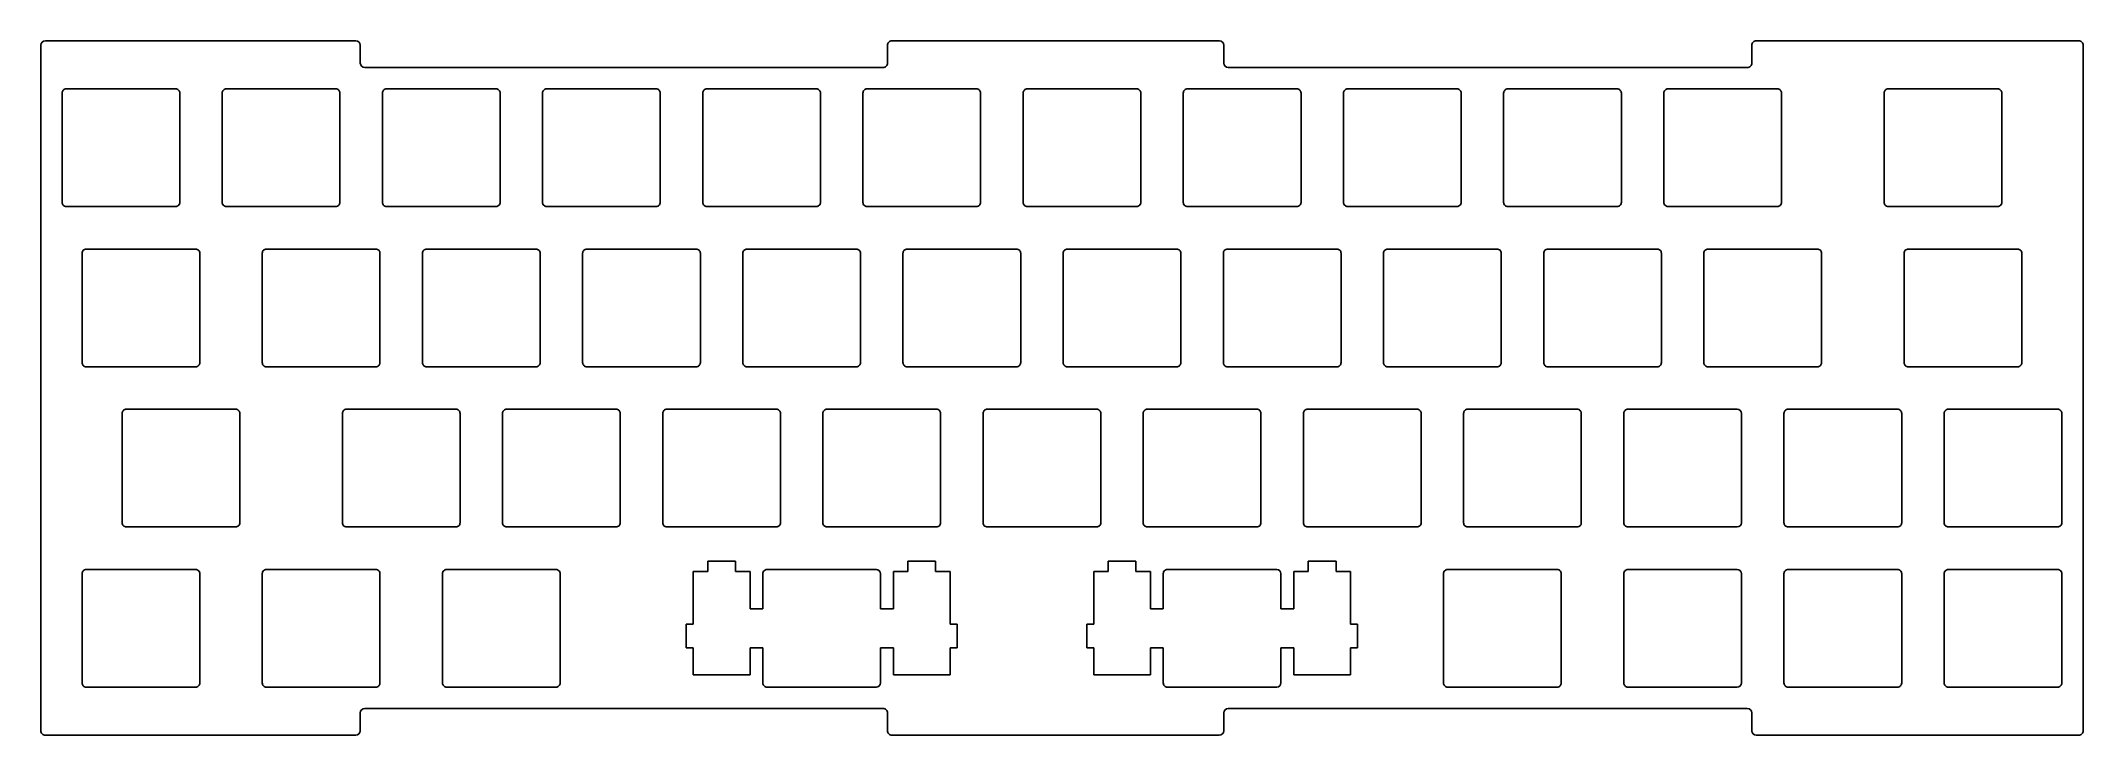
# Model space of a CAD drawing. Extents: x 44 to 286, y 204 to 286.
import ezdxf

# ---------------------------------------------------------------- set-up
doc = ezdxf.new("R2010")
doc.units = 0
doc.layers.add('Layer_1', color=7, linetype='CONTINUOUS')

msp = doc.modelspace()

# ---------------------------------------------------------------- linework, layer by layer
at = {"layer": 'Layer_1', "color": 1}
for p, q in [((43.5401, 285.7514), (43.5311, 204.2598)), ((80.99655, 286.2806), (44.06933, 286.2806)), ((81.52633, 283.6348), (81.52584, 285.7514)), ((144.22622, 285.7514), (144.22922, 283.6348)), ((183.68964, 286.2806), (144.75472, 286.2806)), ((184.22248, 283.6348), (184.21948, 285.7514)), ((247.01705, 285.7514), (247.01705, 283.6348)), ((285.89485, 286.2806), (247.54625, 286.2806)), ((286.42405, 204.2598), (286.42405, 285.7514)), ((143.70072, 283.1056), (82.05562, 283.1056)), ((246.48785, 283.1056), (184.75232, 283.1056)), ((46.052856, 267.080609), (46.052856, 280.080609)), ((46.552856, 280.580609), (59.552856, 280.580609)), ((46.552856, 280.580609), (46.552856, 280.580609)), ((60.052856, 280.080609), (60.052856, 267.080609)), ((65.102856, 267.080609), (65.102856, 280.080609)), ((65.602856, 280.580609), (78.602856, 280.580609)), ((65.602856, 280.580609), (65.602856, 280.580609)), ((79.102856, 280.080609), (79.102856, 267.080609)), ((84.152856, 267.080609), (84.152856, 280.080609)), ((84.652856, 280.580609), (97.652856, 280.580609)), ((84.652856, 280.580609), (84.652856, 280.580609)), ((98.152856, 280.080609), (98.152856, 267.080609)), ((103.20286, 267.080609), (103.20286, 280.080609)), ((103.70286, 280.580609), (116.70286, 280.580609)), ((103.70286, 280.580609), (103.70286, 280.580609)), ((117.20286, 280.080609), (117.20286, 267.080609)), ((122.25286, 267.080609), (122.25286, 280.080609)), ((122.75286, 280.580609), (135.75286, 280.580609)), ((122.75286, 280.580609), (122.75286, 280.580609)), ((136.25286, 280.080609), (136.25286, 267.080609)), ((141.30286, 267.080609), (141.30286, 280.080609)), ((141.80286, 280.580609), (154.80286, 280.580609)), ((141.80286, 280.580609), (141.80286, 280.580609)), ((155.30286, 280.080609), (155.30286, 267.080609)), ((160.35286, 267.080609), (160.35286, 280.080609)), ((160.85286, 280.580609), (173.85286, 280.580609)), ((160.85286, 280.580609), (160.85286, 280.580609)), ((174.35286, 280.080609), (174.35286, 267.080609)), ((179.40286, 267.080609), (179.40286, 280.080609)), ((179.90286, 280.580609), (192.90286, 280.580609)), ((179.90286, 280.580609), (179.90286, 280.580609)), ((193.40286, 280.080609), (193.40286, 267.080609)), ((198.45286, 267.080609), (198.45286, 280.080609)), ((198.95286, 280.580609), (211.95286, 280.580609)), ((198.95286, 280.580609), (198.95286, 280.580609)), ((212.45286, 280.080609), (212.45286, 267.080609)), ((217.50286, 267.080609), (217.50286, 280.080609)), ((218.00286, 280.580609), (231.00286, 280.580609)), ((218.00286, 280.580609), (218.00286, 280.580609)), ((231.50286, 280.080609), (231.50286, 267.080609)), ((236.55286, 267.080609), (236.55286, 280.080609)), ((237.05286, 280.580609), (250.05285, 280.580609)), ((237.05286, 280.580609), (237.05286, 280.580609)), ((250.55285, 280.080609), (250.55285, 267.080609)), ((262.74685, 267.080609), (262.74685, 280.080609)), ((263.24685, 280.580609), (276.24685, 280.580609)), ((263.24685, 280.580609), (263.24685, 280.580609)), ((276.74685, 280.080609), (276.74685, 267.080609)), ((59.552856, 266.580609), (46.552856, 266.580609)), ((78.602856, 266.580609), (65.602856, 266.580609)), ((97.652856, 266.580609), (84.652856, 266.580609)), ((116.70286, 266.580609), (103.70286, 266.580609)), ((135.75286, 266.580609), (122.75286, 266.580609)), ((154.80286, 266.580609), (141.80286, 266.580609)), ((173.85286, 266.580609), (160.85286, 266.580609)), ((192.90286, 266.580609), (179.90286, 266.580609)), ((211.95286, 266.580609), (198.95286, 266.580609)), ((231.00286, 266.580609), (218.00286, 266.580609)), ((250.05285, 266.580609), (237.05286, 266.580609)), ((276.24685, 266.580609), (263.24685, 266.580609)), ((48.433856, 248.030609), (48.433856, 261.030609)), ((48.933856, 261.530609), (61.933856, 261.530609)), ((48.933856, 261.530609), (48.933856, 261.530609)), ((62.433856, 261.030609), (62.433856, 248.030609)), ((69.865856, 248.030609), (69.865856, 261.030609)), ((70.365856, 261.530609), (83.365856, 261.530609)), ((70.365856, 261.530609), (70.365856, 261.530609)), ((83.865856, 261.030609), (83.865856, 248.030609)), ((88.915856, 248.030609), (88.915856, 261.030609)), ((89.415856, 261.530609), (102.41586, 261.530609)), ((89.415856, 261.530609), (89.415856, 261.530609)), ((102.91586, 261.030609), (102.91586, 248.030609)), ((107.96586, 248.030609), (107.96586, 261.030609)), ((108.46586, 261.530609), (121.46586, 261.530609)), ((108.46586, 261.530609), (108.46586, 261.530609)), ((121.96586, 261.030609), (121.96586, 248.030609)), ((127.01586, 248.030609), (127.01586, 261.030609)), ((127.51586, 261.530609), (140.51586, 261.530609)), ((127.51586, 261.530609), (127.51586, 261.530609)), ((141.01586, 261.030609), (141.01586, 248.030609)), ((146.06586, 248.030609), (146.06586, 261.030609)), ((146.56586, 261.530609), (159.56586, 261.530609)), ((146.56586, 261.530609), (146.56586, 261.530609)), ((160.06586, 261.030609), (160.06586, 248.030609)), ((165.11586, 248.030609), (165.11586, 261.030609)), ((165.61586, 261.530609), (178.61586, 261.530609)), ((165.61586, 261.530609), (165.61586, 261.530609)), ((179.11586, 261.030609), (179.11586, 248.030609)), ((184.16586, 248.030609), (184.16586, 261.030609)), ((184.66586, 261.530609), (197.66586, 261.530609)), ((184.66586, 261.530609), (184.66586, 261.530609)), ((198.16586, 261.030609), (198.16586, 248.030609)), ((203.21586, 248.030609), (203.21586, 261.030609)), ((203.71586, 261.530609), (216.71586, 261.530609)), ((203.71586, 261.530609), (203.71586, 261.530609)), ((217.21586, 261.030609), (217.21586, 248.030609)), ((222.26586, 248.030609), (222.26586, 261.030609)), ((222.76586, 261.530609), (235.76586, 261.530609)), ((222.76586, 261.530609), (222.76586, 261.530609)), ((236.26586, 261.030609), (236.26586, 248.030609)), ((241.31586, 248.030609), (241.31586, 261.030609)), ((241.81586, 261.530609), (254.81585, 261.530609)), ((241.81586, 261.530609), (241.81586, 261.530609)), ((255.31585, 261.030609), (255.31585, 248.030609)), ((265.12785, 248.030609), (265.12785, 261.030609)), ((265.62785, 261.530609), (278.62785, 261.530609)), ((265.62785, 261.530609), (265.62785, 261.530609)), ((279.12785, 261.030609), (279.12785, 248.030609)), ((61.933856, 247.530609), (48.933856, 247.530609)), ((83.365856, 247.530609), (70.365856, 247.530609)), ((102.41586, 247.530609), (89.415856, 247.530609)), ((121.46586, 247.530609), (108.46586, 247.530609)), ((140.51586, 247.530609), (127.51586, 247.530609)), ((159.56586, 247.530609), (146.56586, 247.530609)), ((178.61586, 247.530609), (165.61586, 247.530609)), ((197.66586, 247.530609), (184.66586, 247.530609)), ((216.71586, 247.530609), (203.71586, 247.530609)), ((235.76586, 247.530609), (222.76586, 247.530609)), ((254.81585, 247.530609), (241.81586, 247.530609)), ((278.62785, 247.530609), (265.62785, 247.530609)), ((53.196856, 228.980609), (53.196856, 241.980609)), ((53.696856, 242.480609), (66.696856, 242.480609)), ((53.696856, 242.480609), (53.696856, 242.480609)), ((67.196856, 241.980609), (67.196856, 228.980609)), ((79.390856, 228.980609), (79.390856, 241.980609)), ((79.890856, 242.480609), (92.890856, 242.480609)), ((79.890856, 242.480609), (79.890856, 242.480609)), ((93.390856, 241.980609), (93.390856, 228.980609)), ((98.440856, 228.980609), (98.440856, 241.980609)), ((98.940856, 242.480609), (111.94086, 242.480609)), ((98.940856, 242.480609), (98.940856, 242.480609)), ((112.44086, 241.980609), (112.44086, 228.980609)), ((117.49086, 228.980609), (117.49086, 241.980609)), ((117.99086, 242.480609), (130.99086, 242.480609)), ((117.99086, 242.480609), (117.99086, 242.480609)), ((131.49086, 241.980609), (131.49086, 228.980609)), ((136.54086, 228.980609), (136.54086, 241.980609)), ((137.04086, 242.480609), (150.04086, 242.480609)), ((137.04086, 242.480609), (137.04086, 242.480609)), ((150.54086, 241.980609), (150.54086, 228.980609)), ((155.59086, 228.980609), (155.59086, 241.980609)), ((156.09086, 242.480609), (169.09086, 242.480609)), ((156.09086, 242.480609), (156.09086, 242.480609)), ((169.59086, 241.980609), (169.59086, 228.980609)), ((174.64086, 228.980609), (174.64086, 241.980609)), ((175.14086, 242.480609), (188.14086, 242.480609)), ((175.14086, 242.480609), (175.14086, 242.480609)), ((188.64086, 241.980609), (188.64086, 228.980609)), ((193.69086, 228.980609), (193.69086, 241.980609)), ((194.19086, 242.480609), (207.19086, 242.480609)), ((194.19086, 242.480609), (194.19086, 242.480609)), ((207.69086, 241.980609), (207.69086, 228.980609)), ((212.74086, 228.980609), (212.74086, 241.980609)), ((213.24086, 242.480609), (226.24086, 242.480609)), ((213.24086, 242.480609), (213.24086, 242.480609)), ((226.74086, 241.980609), (226.74086, 228.980609)), ((231.79086, 228.980609), (231.79086, 241.980609)), ((232.29086, 242.480609), (245.29086, 242.480609)), ((232.29086, 242.480609), (232.29086, 242.480609)), ((245.79085, 241.980609), (245.79085, 228.980609)), ((250.84085, 228.980609), (250.84085, 241.980609)), ((251.34085, 242.480609), (264.34085, 242.480609)), ((251.34085, 242.480609), (251.34085, 242.480609)), ((264.84085, 241.980609), (264.84085, 228.980609)), ((269.89085, 228.980609), (269.89085, 241.980609)), ((270.39085, 242.480609), (283.39085, 242.480609)), ((270.39085, 242.480609), (270.39085, 242.480609)), ((283.89085, 241.980609), (283.89085, 228.980609)), ((66.696856, 228.480609), (53.696856, 228.480609)), ((92.890856, 228.480609), (79.890856, 228.480609)), ((111.94086, 228.480609), (98.940856, 228.480609)), ((130.99086, 228.480609), (117.99086, 228.480609)), ((150.04086, 228.480609), (137.04086, 228.480609)), ((169.09086, 228.480609), (156.09086, 228.480609)), ((188.14086, 228.480609), (175.14086, 228.480609)), ((207.19086, 228.480609), (194.19086, 228.480609)), ((226.24086, 228.480609), (213.24086, 228.480609)), ((245.29086, 228.480609), (232.29086, 228.480609)), ((264.34085, 228.480609), (251.34085, 228.480609)), ((283.39085, 228.480609), (270.39085, 228.480609)), ((122.84706, 223.200009), (122.84706, 224.400409)), ((122.84706, 224.400409), (126.14641, 224.400409)), ((126.14641, 224.400409), (126.14641, 223.200009)), ((146.64628, 223.200009), (146.64628, 224.400409)), ((146.64628, 224.400409), (149.94563, 224.400409)), ((149.94563, 224.400409), (149.94563, 223.200009)), ((170.47208, 223.200009), (170.47208, 224.400409)), ((170.47208, 224.400409), (173.77143, 224.400409)), ((173.77143, 224.400409), (173.77143, 223.200009)), ((194.2713, 223.200009), (194.2713, 224.400409)), ((194.2713, 224.400409), (197.57065, 224.400409)), ((197.57065, 224.400409), (197.57065, 223.200009)), ((48.433856, 209.930609), (48.433856, 222.930609)), ((48.933856, 223.430609), (61.933856, 223.430609)), ((48.933856, 223.430609), (48.933856, 223.430609)), ((62.433856, 222.930609), (62.433856, 209.930609)), ((69.865856, 209.930609), (69.865856, 222.930609)), ((70.365856, 223.430609), (83.365856, 223.430609)), ((70.365856, 223.430609), (70.365856, 223.430609)), ((83.865856, 222.930609), (83.865856, 209.930609)), ((91.296856, 209.930609), (91.296856, 222.930609)), ((91.796856, 223.430609), (104.79686, 223.430609)), ((91.796856, 223.430609), (91.796856, 223.430609)), ((105.29686, 222.930609), (105.29686, 209.930609)), ((121.12198, 216.930109), (121.12198, 223.200009)), ((121.12198, 223.200009), (122.84706, 223.200009)), ((126.14641, 223.200009), (127.8715, 223.200009)), ((127.8715, 223.200009), (127.8715, 218.731209)), ((129.39814, 218.731209), (129.39761, 222.930109)), ((129.89765, 223.430109), (142.89664, 223.430109)), ((143.39666, 222.930109), (143.39719, 218.731209)), ((144.92119, 218.731209), (144.92119, 223.200009)), ((144.92119, 223.200009), (146.64628, 223.200009)), ((149.94563, 223.200009), (151.67071, 223.200009)), ((151.67071, 223.200009), (151.67071, 216.930109)), ((168.747, 216.930109), (168.747, 223.200009)), ((168.747, 223.200009), (170.47208, 223.200009)), ((173.77143, 223.200009), (175.49652, 223.200009)), ((175.49652, 223.200009), (175.49652, 218.731209)), ((177.02316, 218.731209), (177.02263, 222.930109)), ((177.52267, 223.430109), (190.52166, 223.430109)), ((191.02168, 222.930109), (191.02221, 218.731209)), ((192.54621, 218.731209), (192.54621, 223.200009)), ((192.54621, 223.200009), (194.2713, 223.200009)), ((197.57065, 223.200009), (199.29573, 223.200009)), ((199.29573, 223.200009), (199.29573, 216.930109)), ((210.35886, 209.930609), (210.35886, 222.930609)), ((210.85886, 223.430609), (223.85886, 223.430609)), ((210.85886, 223.430609), (210.85886, 223.430609)), ((224.35886, 222.930609), (224.35886, 209.930609)), ((231.79086, 209.930609), (231.79086, 222.930609)), ((232.29086, 223.430609), (245.29086, 223.430609)), ((232.29086, 223.430609), (232.29086, 223.430609)), ((245.79085, 222.930609), (245.79085, 209.930609)), ((250.84085, 209.930609), (250.84085, 222.930609)), ((251.34085, 223.430609), (264.34085, 223.430609)), ((251.34085, 223.430609), (251.34085, 223.430609)), ((264.84085, 222.930609), (264.84085, 209.930609)), ((269.89085, 209.930609), (269.89085, 222.930609)), ((270.39085, 223.430609), (283.39085, 223.430609)), ((270.39085, 223.430609), (270.39085, 223.430609)), ((283.89085, 222.930609), (283.89085, 209.930609)), ((127.8715, 218.731209), (129.39814, 218.731209)), ((143.39719, 218.731209), (144.92119, 218.731209)), ((175.49652, 218.731209), (177.02316, 218.731209)), ((191.02221, 218.731209), (192.54621, 218.731209)), ((120.29648, 214.129809), (120.29648, 216.930109)), ((120.29648, 216.930109), (121.12198, 216.930109)), ((151.67071, 216.930109), (152.49621, 216.930109)), ((152.49621, 216.930109), (152.49621, 214.129809)), ((167.9215, 214.129809), (167.9215, 216.930109)), ((167.9215, 216.930109), (168.747, 216.930109)), ((199.29573, 216.930109), (200.12123, 216.930109)), ((200.12123, 216.930109), (200.12123, 214.129809)), ((121.12198, 214.129809), (120.29648, 214.129809)), ((121.12198, 210.901109), (121.12198, 214.129809)), ((129.39814, 214.129809), (127.8715, 214.129809)), ((127.8715, 214.129809), (127.8715, 210.901109)), ((129.39771, 209.930709), (129.39814, 214.129809)), ((143.39719, 214.129809), (143.39666, 209.930709)), ((144.92119, 214.129809), (143.39719, 214.129809)), ((144.92119, 210.901109), (144.92119, 214.129809)), ((152.49621, 214.129809), (151.67071, 214.129809)), ((151.67071, 214.129809), (151.67071, 210.901109)), ((168.747, 214.129809), (167.9215, 214.129809)), ((168.747, 210.901109), (168.747, 214.129809)), ((177.02316, 214.129809), (175.49652, 214.129809)), ((175.49652, 214.129809), (175.49652, 210.901109)), ((177.02273, 209.930709), (177.02316, 214.129809)), ((191.02221, 214.129809), (191.02168, 209.930709)), ((192.54621, 214.129809), (191.02221, 214.129809)), ((192.54621, 210.901109), (192.54621, 214.129809)), ((200.12123, 214.129809), (199.29573, 214.129809)), ((199.29573, 214.129809), (199.29573, 210.901109)), ((61.933856, 209.430609), (48.933856, 209.430609)), ((83.365856, 209.430609), (70.365856, 209.430609)), ((104.79686, 209.430609), (91.796856, 209.430609)), ((127.8715, 210.901109), (121.12198, 210.901109)), ((142.89673, 209.430709), (129.89774, 209.430709)), ((142.89664, 209.430709), (142.89673, 209.430709)), ((151.67071, 210.901109), (144.92119, 210.901109)), ((175.49652, 210.901109), (168.747, 210.901109)), ((190.52175, 209.430709), (177.52276, 209.430709)), ((190.52166, 209.430709), (190.52175, 209.430709)), ((199.29573, 210.901109), (192.54621, 210.901109)), ((223.85886, 209.430609), (210.85886, 209.430609)), ((245.29086, 209.430609), (232.29086, 209.430609)), ((264.34085, 209.430609), (251.34085, 209.430609)), ((283.39085, 209.430609), (270.39085, 209.430609)), ((82.05249, 206.9056), (143.6901, 206.9056)), ((184.74081, 206.9056), (246.48065, 206.9056)), ((81.52249, 204.2598), (81.52315, 206.3764)), ((144.2191, 206.3764), (144.21844, 204.2598)), ((184.21081, 204.2598), (184.21147, 206.3764)), ((247.01155, 206.3764), (247.02155, 204.2598)), ((44.05703, 203.7306), (80.99315, 203.7306)), ((44.06021, 203.7306), (44.05703, 203.7306)), ((144.74744, 203.7306), (183.68147, 203.7306)), ((247.55245, 203.7306), (285.89485, 203.7306))]:
    msp.add_line(p, q, dxfattribs=at)
for points in [[(44.06933, 286.2806), (43.777055, 286.280603), (43.540113, 286.043675), (43.5401, 285.7514)], [(81.52584, 285.7514), (81.525791, 286.043684), (81.288834, 286.280601), (80.99655, 286.2806)], [(144.380766, 286.125558), (144.281633, 286.026294), (144.226034, 285.891688), (144.22622, 285.7514)], [(144.75472, 286.2806), (144.614432, 286.2806), (144.4799, 286.224823), (144.380766, 286.125558)], [(184.21948, 285.7514), (184.21913, 286.043774), (183.982014, 286.280604), (183.68964, 286.2806)], [(247.172039, 286.125611), (247.072793, 286.026365), (247.017041, 285.891755), (247.01705, 285.7514)], [(247.54625, 286.2806), (247.405895, 286.280609), (247.271285, 286.224857), (247.172039, 286.125611)], [(286.269061, 286.125611), (286.169815, 286.224857), (286.035205, 286.280609), (285.89485, 286.2806)], [(286.42405, 285.7514), (286.424059, 285.891755), (286.368307, 286.026365), (286.269061, 286.125611)], [(82.05562, 283.1056), (81.763336, 283.105599), (81.526379, 283.342516), (81.52633, 283.6348)], [(144.074674, 283.260642), (143.97554, 283.161377), (143.841008, 283.1056), (143.70072, 283.1056)], [(144.22922, 283.6348), (144.229406, 283.494512), (144.173807, 283.359906), (144.074674, 283.260642)], [(184.75232, 283.1056), (184.459946, 283.105596), (184.22283, 283.342426), (184.22248, 283.6348)], [(246.862061, 283.260589), (246.762815, 283.161343), (246.628205, 283.105591), (246.48785, 283.1056)], [(247.01705, 283.6348), (247.017059, 283.494445), (246.961307, 283.359835), (246.862061, 283.260589)], [(46.052856, 280.080609), (46.052856, 280.213217), (46.105534, 280.340394), (46.199303, 280.434162)], [(46.199303, 280.434162), (46.293071, 280.527931), (46.420248, 280.580609), (46.552856, 280.580609)], [(59.552856, 280.580609), (59.685464, 280.580609), (59.812641, 280.527931), (59.906409, 280.434162)], [(59.906409, 280.434162), (60.000178, 280.340394), (60.052856, 280.213217), (60.052856, 280.080609)], [(65.102856, 280.080609), (65.102856, 280.213217), (65.155534, 280.340394), (65.249303, 280.434162)], [(65.249303, 280.434162), (65.343071, 280.527931), (65.470248, 280.580609), (65.602856, 280.580609)], [(78.602856, 280.580609), (78.735464, 280.580609), (78.862641, 280.527931), (78.956409, 280.434162)], [(78.956409, 280.434162), (79.050178, 280.340394), (79.102856, 280.213217), (79.102856, 280.080609)], [(84.152856, 280.080609), (84.152856, 280.213217), (84.205534, 280.340394), (84.299303, 280.434162)], [(84.299303, 280.434162), (84.393071, 280.527931), (84.520248, 280.580609), (84.652856, 280.580609)], [(97.652856, 280.580609), (97.785464, 280.580609), (97.912641, 280.527931), (98.006409, 280.434162)], [(98.006409, 280.434162), (98.100178, 280.340394), (98.152856, 280.213217), (98.152856, 280.080609)], [(103.20286, 280.080609), (103.20286, 280.213217), (103.255538, 280.340394), (103.349307, 280.434162)], [(103.349307, 280.434162), (103.443075, 280.527931), (103.570252, 280.580609), (103.70286, 280.580609)], [(116.70286, 280.580609), (116.835468, 280.580609), (116.962645, 280.527931), (117.056413, 280.434162)], [(117.056413, 280.434162), (117.150182, 280.340394), (117.20286, 280.213217), (117.20286, 280.080609)], [(122.25286, 280.080609), (122.25286, 280.213217), (122.305538, 280.340394), (122.399307, 280.434162)], [(122.399307, 280.434162), (122.493075, 280.527931), (122.620252, 280.580609), (122.75286, 280.580609)], [(135.75286, 280.580609), (135.885468, 280.580609), (136.012645, 280.527931), (136.106413, 280.434162)], [(136.106413, 280.434162), (136.200182, 280.340394), (136.25286, 280.213217), (136.25286, 280.080609)], [(141.30286, 280.080609), (141.30286, 280.213217), (141.355538, 280.340394), (141.449307, 280.434162)], [(141.449307, 280.434162), (141.543075, 280.527931), (141.670252, 280.580609), (141.80286, 280.580609)], [(154.80286, 280.580609), (154.935468, 280.580609), (155.062645, 280.527931), (155.156413, 280.434162)], [(155.156413, 280.434162), (155.250182, 280.340394), (155.30286, 280.213217), (155.30286, 280.080609)], [(160.35286, 280.080609), (160.35286, 280.213217), (160.405538, 280.340394), (160.499307, 280.434162)], [(160.499307, 280.434162), (160.593075, 280.527931), (160.720252, 280.580609), (160.85286, 280.580609)], [(173.85286, 280.580609), (173.985468, 280.580609), (174.112645, 280.527931), (174.206413, 280.434162)], [(174.206413, 280.434162), (174.300182, 280.340394), (174.35286, 280.213217), (174.35286, 280.080609)], [(179.40286, 280.080609), (179.40286, 280.213217), (179.455538, 280.340394), (179.549307, 280.434162)], [(179.549307, 280.434162), (179.643075, 280.527931), (179.770252, 280.580609), (179.90286, 280.580609)], [(192.90286, 280.580609), (193.035468, 280.580609), (193.162645, 280.527931), (193.256413, 280.434162)], [(193.256413, 280.434162), (193.350182, 280.340394), (193.40286, 280.213217), (193.40286, 280.080609)], [(198.45286, 280.080609), (198.45286, 280.213217), (198.505538, 280.340394), (198.599307, 280.434162)], [(198.599307, 280.434162), (198.693075, 280.527931), (198.820252, 280.580609), (198.95286, 280.580609)], [(211.95286, 280.580609), (212.085468, 280.580609), (212.212645, 280.527931), (212.306413, 280.434162)], [(212.306413, 280.434162), (212.400182, 280.340394), (212.45286, 280.213217), (212.45286, 280.080609)], [(217.50286, 280.080609), (217.50286, 280.213217), (217.555538, 280.340394), (217.649307, 280.434162)], [(217.649307, 280.434162), (217.743075, 280.527931), (217.870252, 280.580609), (218.00286, 280.580609)], [(231.00286, 280.580609), (231.135468, 280.580609), (231.262645, 280.527931), (231.356413, 280.434162)], [(231.356413, 280.434162), (231.450182, 280.340394), (231.50286, 280.213217), (231.50286, 280.080609)], [(236.55286, 280.080609), (236.55286, 280.213217), (236.605538, 280.340394), (236.699307, 280.434162)], [(236.699307, 280.434162), (236.793075, 280.527931), (236.920252, 280.580609), (237.05286, 280.580609)], [(250.05285, 280.580609), (250.185458, 280.580609), (250.312635, 280.527931), (250.406403, 280.434162)], [(250.406403, 280.434162), (250.500172, 280.340394), (250.55285, 280.213217), (250.55285, 280.080609)], [(262.74685, 280.080609), (262.74685, 280.213217), (262.799528, 280.340394), (262.893297, 280.434162)], [(262.893297, 280.434162), (262.987065, 280.527931), (263.114242, 280.580609), (263.24685, 280.580609)], [(276.24685, 280.580609), (276.379458, 280.580609), (276.506635, 280.527931), (276.600403, 280.434162)], [(276.600403, 280.434162), (276.694172, 280.340394), (276.74685, 280.213217), (276.74685, 280.080609)], [(46.199303, 266.727056), (46.105534, 266.820824), (46.052856, 266.948001), (46.052856, 267.080609)], [(46.552856, 266.580609), (46.420248, 266.580609), (46.293071, 266.633287), (46.199303, 266.727056)], [(59.906409, 266.727056), (59.812641, 266.633287), (59.685464, 266.580609), (59.552856, 266.580609)], [(60.052856, 267.080609), (60.052856, 266.948001), (60.000178, 266.820824), (59.906409, 266.727056)], [(65.249303, 266.727056), (65.155534, 266.820824), (65.102856, 266.948001), (65.102856, 267.080609)], [(65.602856, 266.580609), (65.470248, 266.580609), (65.343071, 266.633287), (65.249303, 266.727056)], [(78.956409, 266.727056), (78.862641, 266.633287), (78.735464, 266.580609), (78.602856, 266.580609)], [(79.102856, 267.080609), (79.102856, 266.948001), (79.050178, 266.820824), (78.956409, 266.727056)], [(84.299303, 266.727056), (84.205534, 266.820824), (84.152856, 266.948001), (84.152856, 267.080609)], [(84.652856, 266.580609), (84.520248, 266.580609), (84.393071, 266.633287), (84.299303, 266.727056)], [(98.006409, 266.727056), (97.912641, 266.633287), (97.785464, 266.580609), (97.652856, 266.580609)], [(98.152856, 267.080609), (98.152856, 266.948001), (98.100178, 266.820824), (98.006409, 266.727056)], [(103.349307, 266.727056), (103.255538, 266.820824), (103.20286, 266.948001), (103.20286, 267.080609)], [(103.70286, 266.580609), (103.570252, 266.580609), (103.443075, 266.633287), (103.349307, 266.727056)], [(117.056413, 266.727056), (116.962645, 266.633287), (116.835468, 266.580609), (116.70286, 266.580609)], [(117.20286, 267.080609), (117.20286, 266.948001), (117.150182, 266.820824), (117.056413, 266.727056)], [(122.399307, 266.727056), (122.305538, 266.820824), (122.25286, 266.948001), (122.25286, 267.080609)], [(122.75286, 266.580609), (122.620252, 266.580609), (122.493075, 266.633287), (122.399307, 266.727056)], [(136.106413, 266.727056), (136.012645, 266.633287), (135.885468, 266.580609), (135.75286, 266.580609)], [(136.25286, 267.080609), (136.25286, 266.948001), (136.200182, 266.820824), (136.106413, 266.727056)], [(141.449307, 266.727056), (141.355538, 266.820824), (141.30286, 266.948001), (141.30286, 267.080609)], [(141.80286, 266.580609), (141.670252, 266.580609), (141.543075, 266.633287), (141.449307, 266.727056)], [(155.156413, 266.727056), (155.062645, 266.633287), (154.935468, 266.580609), (154.80286, 266.580609)], [(155.30286, 267.080609), (155.30286, 266.948001), (155.250182, 266.820824), (155.156413, 266.727056)], [(160.499307, 266.727056), (160.405538, 266.820824), (160.35286, 266.948001), (160.35286, 267.080609)], [(160.85286, 266.580609), (160.720252, 266.580609), (160.593075, 266.633287), (160.499307, 266.727056)], [(174.206413, 266.727056), (174.112645, 266.633287), (173.985468, 266.580609), (173.85286, 266.580609)], [(174.35286, 267.080609), (174.35286, 266.948001), (174.300182, 266.820824), (174.206413, 266.727056)], [(179.549307, 266.727056), (179.455538, 266.820824), (179.40286, 266.948001), (179.40286, 267.080609)], [(179.90286, 266.580609), (179.770252, 266.580609), (179.643075, 266.633287), (179.549307, 266.727056)], [(193.256413, 266.727056), (193.162645, 266.633287), (193.035468, 266.580609), (192.90286, 266.580609)], [(193.40286, 267.080609), (193.40286, 266.948001), (193.350182, 266.820824), (193.256413, 266.727056)], [(198.599307, 266.727056), (198.505538, 266.820824), (198.45286, 266.948001), (198.45286, 267.080609)], [(198.95286, 266.580609), (198.820252, 266.580609), (198.693075, 266.633287), (198.599307, 266.727056)], [(212.306413, 266.727056), (212.212645, 266.633287), (212.085468, 266.580609), (211.95286, 266.580609)], [(212.45286, 267.080609), (212.45286, 266.948001), (212.400182, 266.820824), (212.306413, 266.727056)], [(217.649307, 266.727056), (217.555538, 266.820824), (217.50286, 266.948001), (217.50286, 267.080609)], [(218.00286, 266.580609), (217.870252, 266.580609), (217.743075, 266.633287), (217.649307, 266.727056)], [(231.356413, 266.727056), (231.262645, 266.633287), (231.135468, 266.580609), (231.00286, 266.580609)], [(231.50286, 267.080609), (231.50286, 266.948001), (231.450182, 266.820824), (231.356413, 266.727056)], [(236.699307, 266.727056), (236.605538, 266.820824), (236.55286, 266.948001), (236.55286, 267.080609)], [(237.05286, 266.580609), (236.920252, 266.580609), (236.793075, 266.633287), (236.699307, 266.727056)], [(250.406403, 266.727056), (250.312635, 266.633287), (250.185458, 266.580609), (250.05285, 266.580609)], [(250.55285, 267.080609), (250.55285, 266.948001), (250.500172, 266.820824), (250.406403, 266.727056)], [(262.893297, 266.727056), (262.799528, 266.820824), (262.74685, 266.948001), (262.74685, 267.080609)], [(263.24685, 266.580609), (263.114242, 266.580609), (262.987065, 266.633287), (262.893297, 266.727056)], [(276.600403, 266.727056), (276.506635, 266.633287), (276.379458, 266.580609), (276.24685, 266.580609)], [(276.74685, 267.080609), (276.74685, 266.948001), (276.694172, 266.820824), (276.600403, 266.727056)], [(48.433856, 261.030609), (48.433856, 261.163217), (48.486534, 261.290394), (48.580303, 261.384162)], [(48.580303, 261.384162), (48.674071, 261.477931), (48.801248, 261.530609), (48.933856, 261.530609)], [(61.933856, 261.530609), (62.066464, 261.530609), (62.193641, 261.477931), (62.287409, 261.384162)], [(62.287409, 261.384162), (62.381178, 261.290394), (62.433856, 261.163217), (62.433856, 261.030609)], [(69.865856, 261.030609), (69.865856, 261.163217), (69.918534, 261.290394), (70.012303, 261.384162)], [(70.012303, 261.384162), (70.106071, 261.477931), (70.233248, 261.530609), (70.365856, 261.530609)], [(83.365856, 261.530609), (83.498464, 261.530609), (83.625641, 261.477931), (83.719409, 261.384162)], [(83.719409, 261.384162), (83.813178, 261.290394), (83.865856, 261.163217), (83.865856, 261.030609)], [(88.915856, 261.030609), (88.915856, 261.163217), (88.968534, 261.290394), (89.062303, 261.384162)], [(89.062303, 261.384162), (89.156071, 261.477931), (89.283248, 261.530609), (89.415856, 261.530609)], [(102.41586, 261.530609), (102.548468, 261.530609), (102.675645, 261.477931), (102.769413, 261.384162)], [(102.769413, 261.384162), (102.863182, 261.290394), (102.91586, 261.163217), (102.91586, 261.030609)], [(107.96586, 261.030609), (107.96586, 261.163217), (108.018538, 261.290394), (108.112307, 261.384162)], [(108.112307, 261.384162), (108.206075, 261.477931), (108.333252, 261.530609), (108.46586, 261.530609)], [(121.46586, 261.530609), (121.598468, 261.530609), (121.725645, 261.477931), (121.819413, 261.384162)], [(121.819413, 261.384162), (121.913182, 261.290394), (121.96586, 261.163217), (121.96586, 261.030609)], [(127.01586, 261.030609), (127.01586, 261.163217), (127.068538, 261.290394), (127.162307, 261.384162)], [(127.162307, 261.384162), (127.256075, 261.477931), (127.383252, 261.530609), (127.51586, 261.530609)], [(140.51586, 261.530609), (140.648468, 261.530609), (140.775645, 261.477931), (140.869413, 261.384162)], [(140.869413, 261.384162), (140.963182, 261.290394), (141.01586, 261.163217), (141.01586, 261.030609)], [(146.06586, 261.030609), (146.06586, 261.163217), (146.118538, 261.290394), (146.212307, 261.384162)], [(146.212307, 261.384162), (146.306075, 261.477931), (146.433252, 261.530609), (146.56586, 261.530609)], [(159.56586, 261.530609), (159.698468, 261.530609), (159.825645, 261.477931), (159.919413, 261.384162)], [(159.919413, 261.384162), (160.013182, 261.290394), (160.06586, 261.163217), (160.06586, 261.030609)], [(165.11586, 261.030609), (165.11586, 261.163217), (165.168538, 261.290394), (165.262307, 261.384162)], [(165.262307, 261.384162), (165.356075, 261.477931), (165.483252, 261.530609), (165.61586, 261.530609)], [(178.61586, 261.530609), (178.748468, 261.530609), (178.875645, 261.477931), (178.969413, 261.384162)], [(178.969413, 261.384162), (179.063182, 261.290394), (179.11586, 261.163217), (179.11586, 261.030609)], [(184.16586, 261.030609), (184.16586, 261.163217), (184.218538, 261.290394), (184.312307, 261.384162)], [(184.312307, 261.384162), (184.406075, 261.477931), (184.533252, 261.530609), (184.66586, 261.530609)], [(197.66586, 261.530609), (197.798468, 261.530609), (197.925645, 261.477931), (198.019413, 261.384162)], [(198.019413, 261.384162), (198.113182, 261.290394), (198.16586, 261.163217), (198.16586, 261.030609)], [(203.21586, 261.030609), (203.21586, 261.163217), (203.268538, 261.290394), (203.362307, 261.384162)], [(203.362307, 261.384162), (203.456075, 261.477931), (203.583252, 261.530609), (203.71586, 261.530609)], [(216.71586, 261.530609), (216.848468, 261.530609), (216.975645, 261.477931), (217.069413, 261.384162)], [(217.069413, 261.384162), (217.163182, 261.290394), (217.21586, 261.163217), (217.21586, 261.030609)], [(222.26586, 261.030609), (222.26586, 261.163217), (222.318538, 261.290394), (222.412307, 261.384162)], [(222.412307, 261.384162), (222.506075, 261.477931), (222.633252, 261.530609), (222.76586, 261.530609)], [(235.76586, 261.530609), (235.898468, 261.530609), (236.025645, 261.477931), (236.119413, 261.384162)], [(236.119413, 261.384162), (236.213182, 261.290394), (236.26586, 261.163217), (236.26586, 261.030609)], [(241.31586, 261.030609), (241.31586, 261.163217), (241.368538, 261.290394), (241.462307, 261.384162)], [(241.462307, 261.384162), (241.556075, 261.477931), (241.683252, 261.530609), (241.81586, 261.530609)], [(254.81585, 261.530609), (254.948458, 261.530609), (255.075635, 261.477931), (255.169403, 261.384162)], [(255.169403, 261.384162), (255.263172, 261.290394), (255.31585, 261.163217), (255.31585, 261.030609)], [(265.12785, 261.030609), (265.12785, 261.163217), (265.180528, 261.290394), (265.274297, 261.384162)], [(265.274297, 261.384162), (265.368065, 261.477931), (265.495242, 261.530609), (265.62785, 261.530609)], [(278.62785, 261.530609), (278.760458, 261.530609), (278.887635, 261.477931), (278.981403, 261.384162)], [(278.981403, 261.384162), (279.075172, 261.290394), (279.12785, 261.163217), (279.12785, 261.030609)], [(48.580303, 247.677056), (48.486534, 247.770824), (48.433856, 247.898001), (48.433856, 248.030609)], [(62.433856, 248.030609), (62.433856, 247.898001), (62.381178, 247.770824), (62.287409, 247.677056)], [(70.012303, 247.677056), (69.918534, 247.770824), (69.865856, 247.898001), (69.865856, 248.030609)], [(83.865856, 248.030609), (83.865856, 247.898001), (83.813178, 247.770824), (83.719409, 247.677056)], [(89.062303, 247.677056), (88.968534, 247.770824), (88.915856, 247.898001), (88.915856, 248.030609)], [(102.91586, 248.030609), (102.91586, 247.898001), (102.863182, 247.770824), (102.769413, 247.677056)], [(108.112307, 247.677056), (108.018538, 247.770824), (107.96586, 247.898001), (107.96586, 248.030609)], [(121.96586, 248.030609), (121.96586, 247.898001), (121.913182, 247.770824), (121.819413, 247.677056)], [(127.162307, 247.677056), (127.068538, 247.770824), (127.01586, 247.898001), (127.01586, 248.030609)], [(141.01586, 248.030609), (141.01586, 247.898001), (140.963182, 247.770824), (140.869413, 247.677056)], [(146.212307, 247.677056), (146.118538, 247.770824), (146.06586, 247.898001), (146.06586, 248.030609)], [(160.06586, 248.030609), (160.06586, 247.898001), (160.013182, 247.770824), (159.919413, 247.677056)], [(165.262307, 247.677056), (165.168538, 247.770824), (165.11586, 247.898001), (165.11586, 248.030609)], [(179.11586, 248.030609), (179.11586, 247.898001), (179.063182, 247.770824), (178.969413, 247.677056)], [(184.312307, 247.677056), (184.218538, 247.770824), (184.16586, 247.898001), (184.16586, 248.030609)], [(198.16586, 248.030609), (198.16586, 247.898001), (198.113182, 247.770824), (198.019413, 247.677056)], [(203.362307, 247.677056), (203.268538, 247.770824), (203.21586, 247.898001), (203.21586, 248.030609)], [(217.21586, 248.030609), (217.21586, 247.898001), (217.163182, 247.770824), (217.069413, 247.677056)], [(222.412307, 247.677056), (222.318538, 247.770824), (222.26586, 247.898001), (222.26586, 248.030609)], [(236.26586, 248.030609), (236.26586, 247.898001), (236.213182, 247.770824), (236.119413, 247.677056)], [(241.462307, 247.677056), (241.368538, 247.770824), (241.31586, 247.898001), (241.31586, 248.030609)], [(255.31585, 248.030609), (255.31585, 247.898001), (255.263172, 247.770824), (255.169403, 247.677056)], [(265.274297, 247.677056), (265.180528, 247.770824), (265.12785, 247.898001), (265.12785, 248.030609)], [(279.12785, 248.030609), (279.12785, 247.898001), (279.075172, 247.770824), (278.981403, 247.677056)], [(48.933856, 247.530609), (48.801248, 247.530609), (48.674071, 247.583287), (48.580303, 247.677056)], [(62.287409, 247.677056), (62.193641, 247.583287), (62.066464, 247.530609), (61.933856, 247.530609)], [(70.365856, 247.530609), (70.233248, 247.530609), (70.106071, 247.583287), (70.012303, 247.677056)], [(83.719409, 247.677056), (83.625641, 247.583287), (83.498464, 247.530609), (83.365856, 247.530609)], [(89.415856, 247.530609), (89.283248, 247.530609), (89.156071, 247.583287), (89.062303, 247.677056)], [(102.769413, 247.677056), (102.675645, 247.583287), (102.548468, 247.530609), (102.41586, 247.530609)], [(108.46586, 247.530609), (108.333252, 247.530609), (108.206075, 247.583287), (108.112307, 247.677056)], [(121.819413, 247.677056), (121.725645, 247.583287), (121.598468, 247.530609), (121.46586, 247.530609)], [(127.51586, 247.530609), (127.383252, 247.530609), (127.256075, 247.583287), (127.162307, 247.677056)], [(140.869413, 247.677056), (140.775645, 247.583287), (140.648468, 247.530609), (140.51586, 247.530609)], [(146.56586, 247.530609), (146.433252, 247.530609), (146.306075, 247.583287), (146.212307, 247.677056)], [(159.919413, 247.677056), (159.825645, 247.583287), (159.698468, 247.530609), (159.56586, 247.530609)], [(165.61586, 247.530609), (165.483252, 247.530609), (165.356075, 247.583287), (165.262307, 247.677056)], [(178.969413, 247.677056), (178.875645, 247.583287), (178.748468, 247.530609), (178.61586, 247.530609)], [(184.66586, 247.530609), (184.533252, 247.530609), (184.406075, 247.583287), (184.312307, 247.677056)], [(198.019413, 247.677056), (197.925645, 247.583287), (197.798468, 247.530609), (197.66586, 247.530609)], [(203.71586, 247.530609), (203.583252, 247.530609), (203.456075, 247.583287), (203.362307, 247.677056)], [(217.069413, 247.677056), (216.975645, 247.583287), (216.848468, 247.530609), (216.71586, 247.530609)], [(222.76586, 247.530609), (222.633252, 247.530609), (222.506075, 247.583287), (222.412307, 247.677056)], [(236.119413, 247.677056), (236.025645, 247.583287), (235.898468, 247.530609), (235.76586, 247.530609)], [(241.81586, 247.530609), (241.683252, 247.530609), (241.556075, 247.583287), (241.462307, 247.677056)], [(255.169403, 247.677056), (255.075635, 247.583287), (254.948458, 247.530609), (254.81585, 247.530609)], [(265.62785, 247.530609), (265.495242, 247.530609), (265.368065, 247.583287), (265.274297, 247.677056)], [(278.981403, 247.677056), (278.887635, 247.583287), (278.760458, 247.530609), (278.62785, 247.530609)], [(53.196856, 241.980609), (53.196856, 242.113217), (53.249534, 242.240394), (53.343303, 242.334162)], [(53.343303, 242.334162), (53.437071, 242.427931), (53.564248, 242.480609), (53.696856, 242.480609)], [(66.696856, 242.480609), (66.829464, 242.480609), (66.956641, 242.427931), (67.050409, 242.334162)], [(67.050409, 242.334162), (67.144178, 242.240394), (67.196856, 242.113217), (67.196856, 241.980609)], [(79.390856, 241.980609), (79.390856, 242.113217), (79.443534, 242.240394), (79.537303, 242.334162)], [(79.537303, 242.334162), (79.631071, 242.427931), (79.758248, 242.480609), (79.890856, 242.480609)], [(92.890856, 242.480609), (93.023464, 242.480609), (93.150641, 242.427931), (93.244409, 242.334162)], [(93.244409, 242.334162), (93.338178, 242.240394), (93.390856, 242.113217), (93.390856, 241.980609)], [(98.440856, 241.980609), (98.440856, 242.113217), (98.493534, 242.240394), (98.587303, 242.334162)], [(98.587303, 242.334162), (98.681071, 242.427931), (98.808248, 242.480609), (98.940856, 242.480609)], [(111.94086, 242.480609), (112.073468, 242.480609), (112.200645, 242.427931), (112.294413, 242.334162)], [(112.294413, 242.334162), (112.388182, 242.240394), (112.44086, 242.113217), (112.44086, 241.980609)], [(117.49086, 241.980609), (117.49086, 242.113217), (117.543538, 242.240394), (117.637307, 242.334162)], [(117.637307, 242.334162), (117.731075, 242.427931), (117.858252, 242.480609), (117.99086, 242.480609)], [(130.99086, 242.480609), (131.123468, 242.480609), (131.250645, 242.427931), (131.344413, 242.334162)], [(131.344413, 242.334162), (131.438182, 242.240394), (131.49086, 242.113217), (131.49086, 241.980609)], [(136.54086, 241.980609), (136.54086, 242.113217), (136.593538, 242.240394), (136.687307, 242.334162)], [(136.687307, 242.334162), (136.781075, 242.427931), (136.908252, 242.480609), (137.04086, 242.480609)], [(150.04086, 242.480609), (150.173468, 242.480609), (150.300645, 242.427931), (150.394413, 242.334162)], [(150.394413, 242.334162), (150.488182, 242.240394), (150.54086, 242.113217), (150.54086, 241.980609)], [(155.59086, 241.980609), (155.59086, 242.113217), (155.643538, 242.240394), (155.737307, 242.334162)], [(155.737307, 242.334162), (155.831075, 242.427931), (155.958252, 242.480609), (156.09086, 242.480609)], [(169.09086, 242.480609), (169.223468, 242.480609), (169.350645, 242.427931), (169.444413, 242.334162)], [(169.444413, 242.334162), (169.538182, 242.240394), (169.59086, 242.113217), (169.59086, 241.980609)], [(174.64086, 241.980609), (174.64086, 242.113217), (174.693538, 242.240394), (174.787307, 242.334162)], [(174.787307, 242.334162), (174.881075, 242.427931), (175.008252, 242.480609), (175.14086, 242.480609)], [(188.14086, 242.480609), (188.273468, 242.480609), (188.400645, 242.427931), (188.494413, 242.334162)], [(188.494413, 242.334162), (188.588182, 242.240394), (188.64086, 242.113217), (188.64086, 241.980609)], [(193.69086, 241.980609), (193.69086, 242.113217), (193.743538, 242.240394), (193.837307, 242.334162)], [(193.837307, 242.334162), (193.931075, 242.427931), (194.058252, 242.480609), (194.19086, 242.480609)], [(207.19086, 242.480609), (207.323468, 242.480609), (207.450645, 242.427931), (207.544413, 242.334162)], [(207.544413, 242.334162), (207.638182, 242.240394), (207.69086, 242.113217), (207.69086, 241.980609)], [(212.74086, 241.980609), (212.74086, 242.113217), (212.793538, 242.240394), (212.887307, 242.334162)], [(212.887307, 242.334162), (212.981075, 242.427931), (213.108252, 242.480609), (213.24086, 242.480609)], [(226.24086, 242.480609), (226.373468, 242.480609), (226.500645, 242.427931), (226.594413, 242.334162)], [(226.594413, 242.334162), (226.688182, 242.240394), (226.74086, 242.113217), (226.74086, 241.980609)], [(231.79086, 241.980609), (231.79086, 242.113217), (231.843538, 242.240394), (231.937307, 242.334162)], [(231.937307, 242.334162), (232.031075, 242.427931), (232.158252, 242.480609), (232.29086, 242.480609)], [(245.29086, 242.480609), (245.566998, 242.480603), (245.79085, 242.256747), (245.79085, 241.980609)], [(250.84085, 241.980609), (250.84085, 242.113217), (250.893528, 242.240394), (250.987297, 242.334162)], [(250.987297, 242.334162), (251.081065, 242.427931), (251.208242, 242.480609), (251.34085, 242.480609)], [(264.34085, 242.480609), (264.473458, 242.480609), (264.600635, 242.427931), (264.694403, 242.334162)], [(264.694403, 242.334162), (264.788172, 242.240394), (264.84085, 242.113217), (264.84085, 241.980609)], [(269.89085, 241.980609), (269.89085, 242.113217), (269.943528, 242.240394), (270.037297, 242.334162)], [(270.037297, 242.334162), (270.131065, 242.427931), (270.258242, 242.480609), (270.39085, 242.480609)], [(283.39085, 242.480609), (283.523458, 242.480609), (283.650635, 242.427931), (283.744403, 242.334162)], [(283.744403, 242.334162), (283.838172, 242.240394), (283.89085, 242.113217), (283.89085, 241.980609)], [(53.343303, 228.627056), (53.249534, 228.720824), (53.196856, 228.848001), (53.196856, 228.980609)], [(53.696856, 228.480609), (53.564248, 228.480609), (53.437071, 228.533287), (53.343303, 228.627056)], [(67.050409, 228.627056), (66.956641, 228.533287), (66.829464, 228.480609), (66.696856, 228.480609)], [(67.196856, 228.980609), (67.196856, 228.848001), (67.144178, 228.720824), (67.050409, 228.627056)], [(79.537303, 228.627056), (79.443534, 228.720824), (79.390856, 228.848001), (79.390856, 228.980609)], [(79.890856, 228.480609), (79.758248, 228.480609), (79.631071, 228.533287), (79.537303, 228.627056)], [(93.244409, 228.627056), (93.150641, 228.533287), (93.023464, 228.480609), (92.890856, 228.480609)], [(93.390856, 228.980609), (93.390856, 228.848001), (93.338178, 228.720824), (93.244409, 228.627056)], [(98.587303, 228.627056), (98.493534, 228.720824), (98.440856, 228.848001), (98.440856, 228.980609)], [(98.940856, 228.480609), (98.808248, 228.480609), (98.681071, 228.533287), (98.587303, 228.627056)], [(112.294413, 228.627056), (112.200645, 228.533287), (112.073468, 228.480609), (111.94086, 228.480609)], [(112.44086, 228.980609), (112.44086, 228.848001), (112.388182, 228.720824), (112.294413, 228.627056)], [(117.637307, 228.627056), (117.543538, 228.720824), (117.49086, 228.848001), (117.49086, 228.980609)], [(117.99086, 228.480609), (117.858252, 228.480609), (117.731075, 228.533287), (117.637307, 228.627056)], [(131.344413, 228.627056), (131.250645, 228.533287), (131.123468, 228.480609), (130.99086, 228.480609)], [(131.49086, 228.980609), (131.49086, 228.848001), (131.438182, 228.720824), (131.344413, 228.627056)], [(136.687307, 228.627056), (136.593538, 228.720824), (136.54086, 228.848001), (136.54086, 228.980609)], [(137.04086, 228.480609), (136.908252, 228.480609), (136.781075, 228.533287), (136.687307, 228.627056)], [(150.394413, 228.627056), (150.300645, 228.533287), (150.173468, 228.480609), (150.04086, 228.480609)], [(150.54086, 228.980609), (150.54086, 228.848001), (150.488182, 228.720824), (150.394413, 228.627056)], [(155.737307, 228.627056), (155.643538, 228.720824), (155.59086, 228.848001), (155.59086, 228.980609)], [(156.09086, 228.480609), (155.958252, 228.480609), (155.831075, 228.533287), (155.737307, 228.627056)], [(169.444413, 228.627056), (169.350645, 228.533287), (169.223468, 228.480609), (169.09086, 228.480609)], [(169.59086, 228.980609), (169.59086, 228.848001), (169.538182, 228.720824), (169.444413, 228.627056)], [(174.787307, 228.627056), (174.693538, 228.720824), (174.64086, 228.848001), (174.64086, 228.980609)], [(175.14086, 228.480609), (175.008252, 228.480609), (174.881075, 228.533287), (174.787307, 228.627056)], [(188.494413, 228.627056), (188.400645, 228.533287), (188.273468, 228.480609), (188.14086, 228.480609)], [(188.64086, 228.980609), (188.64086, 228.848001), (188.588182, 228.720824), (188.494413, 228.627056)], [(193.837307, 228.627056), (193.743538, 228.720824), (193.69086, 228.848001), (193.69086, 228.980609)], [(194.19086, 228.480609), (194.058252, 228.480609), (193.931075, 228.533287), (193.837307, 228.627056)], [(207.544413, 228.627056), (207.450645, 228.533287), (207.323468, 228.480609), (207.19086, 228.480609)], [(207.69086, 228.980609), (207.69086, 228.848001), (207.638182, 228.720824), (207.544413, 228.627056)], [(212.887307, 228.627056), (212.793538, 228.720824), (212.74086, 228.848001), (212.74086, 228.980609)], [(213.24086, 228.480609), (213.108252, 228.480609), (212.981075, 228.533287), (212.887307, 228.627056)], [(226.594413, 228.627056), (226.500645, 228.533287), (226.373468, 228.480609), (226.24086, 228.480609)], [(226.74086, 228.980609), (226.74086, 228.848001), (226.688182, 228.720824), (226.594413, 228.627056)], [(231.937307, 228.627056), (231.843538, 228.720824), (231.79086, 228.848001), (231.79086, 228.980609)], [(232.29086, 228.480609), (232.158252, 228.480609), (232.031075, 228.533287), (231.937307, 228.627056)], [(245.79085, 228.980609), (245.79085, 228.704471), (245.566998, 228.480615), (245.29086, 228.480609)], [(250.987297, 228.627056), (250.893528, 228.720824), (250.84085, 228.848001), (250.84085, 228.980609)], [(251.34085, 228.480609), (251.208242, 228.480609), (251.081065, 228.533287), (250.987297, 228.627056)], [(264.694403, 228.627056), (264.600635, 228.533287), (264.473458, 228.480609), (264.34085, 228.480609)], [(264.84085, 228.980609), (264.84085, 228.848001), (264.788172, 228.720824), (264.694403, 228.627056)], [(270.037297, 228.627056), (269.943528, 228.720824), (269.89085, 228.848001), (269.89085, 228.980609)], [(270.39085, 228.480609), (270.258242, 228.480609), (270.131065, 228.533287), (270.037297, 228.627056)], [(283.744403, 228.627056), (283.650635, 228.533287), (283.523458, 228.480609), (283.39085, 228.480609)], [(283.89085, 228.980609), (283.89085, 228.848001), (283.838172, 228.720824), (283.744403, 228.627056)], [(48.433856, 222.930609), (48.433856, 223.063217), (48.486534, 223.190394), (48.580303, 223.284162)], [(48.580303, 223.284162), (48.674071, 223.377931), (48.801248, 223.430609), (48.933856, 223.430609)], [(61.933856, 223.430609), (62.066464, 223.430609), (62.193641, 223.377931), (62.287409, 223.284162)], [(62.287409, 223.284162), (62.381178, 223.190394), (62.433856, 223.063217), (62.433856, 222.930609)], [(69.865856, 222.930609), (69.865856, 223.063217), (69.918534, 223.190394), (70.012303, 223.284162)], [(70.012303, 223.284162), (70.106071, 223.377931), (70.233248, 223.430609), (70.365856, 223.430609)], [(83.365856, 223.430609), (83.498464, 223.430609), (83.625641, 223.377931), (83.719409, 223.284162)], [(83.719409, 223.284162), (83.813178, 223.190394), (83.865856, 223.063217), (83.865856, 222.930609)], [(91.296856, 222.930609), (91.296856, 223.063217), (91.349534, 223.190394), (91.443303, 223.284162)], [(91.443303, 223.284162), (91.537071, 223.377931), (91.664248, 223.430609), (91.796856, 223.430609)], [(104.79686, 223.430609), (104.929468, 223.430609), (105.056645, 223.377931), (105.150413, 223.284162)], [(105.150413, 223.284162), (105.244182, 223.190394), (105.29686, 223.063217), (105.29686, 222.930609)], [(129.39761, 222.930109), (129.39708, 223.062609), (129.44981, 223.189809), (129.54362, 223.283609)], [(129.54362, 223.283609), (129.63742, 223.377609), (129.76457, 223.430009), (129.89765, 223.430109)], [(142.89664, 223.430109), (143.17232, 223.430009), (143.39617, 223.206209), (143.39666, 222.930109)], [(177.02263, 222.930109), (177.0221, 223.062609), (177.07483, 223.189809), (177.16864, 223.283609)], [(177.16864, 223.283609), (177.26244, 223.377609), (177.38959, 223.430009), (177.52267, 223.430109)], [(190.52166, 223.430109), (190.79734, 223.430009), (191.02119, 223.206209), (191.02168, 222.930109)], [(210.35886, 222.930609), (210.35886, 223.063217), (210.411538, 223.190394), (210.505307, 223.284162)], [(210.505307, 223.284162), (210.599075, 223.377931), (210.726252, 223.430609), (210.85886, 223.430609)], [(223.85886, 223.430609), (223.991468, 223.430609), (224.118645, 223.377931), (224.212413, 223.284162)], [(224.212413, 223.284162), (224.306182, 223.190394), (224.35886, 223.063217), (224.35886, 222.930609)], [(231.79086, 222.930609), (231.79086, 223.063217), (231.843538, 223.190394), (231.937307, 223.284162)], [(231.937307, 223.284162), (232.031075, 223.377931), (232.158252, 223.430609), (232.29086, 223.430609)], [(245.29086, 223.430609), (245.566998, 223.430603), (245.79085, 223.206747), (245.79085, 222.930609)], [(250.84085, 222.930609), (250.84085, 223.063217), (250.893528, 223.190394), (250.987297, 223.284162)], [(250.987297, 223.284162), (251.081065, 223.377931), (251.208242, 223.430609), (251.34085, 223.430609)], [(264.34085, 223.430609), (264.473458, 223.430609), (264.600635, 223.377931), (264.694403, 223.284162)], [(264.694403, 223.284162), (264.788172, 223.190394), (264.84085, 223.063217), (264.84085, 222.930609)], [(269.89085, 222.930609), (269.89085, 223.063217), (269.943528, 223.190394), (270.037297, 223.284162)], [(270.037297, 223.284162), (270.131065, 223.377931), (270.258242, 223.430609), (270.39085, 223.430609)], [(283.39085, 223.430609), (283.523458, 223.430609), (283.650635, 223.377931), (283.744403, 223.284162)], [(283.744403, 223.284162), (283.838172, 223.190394), (283.89085, 223.063217), (283.89085, 222.930609)], [(48.580303, 209.577056), (48.486534, 209.670824), (48.433856, 209.798001), (48.433856, 209.930609)], [(48.933856, 209.430609), (48.801248, 209.430609), (48.674071, 209.483287), (48.580303, 209.577056)], [(62.287409, 209.577056), (62.193641, 209.483287), (62.066464, 209.430609), (61.933856, 209.430609)], [(62.433856, 209.930609), (62.433856, 209.798001), (62.381178, 209.670824), (62.287409, 209.577056)], [(70.012303, 209.577056), (69.918534, 209.670824), (69.865856, 209.798001), (69.865856, 209.930609)], [(70.365856, 209.430609), (70.233248, 209.430609), (70.106071, 209.483287), (70.012303, 209.577056)], [(83.719409, 209.577056), (83.625641, 209.483287), (83.498464, 209.430609), (83.365856, 209.430609)], [(83.865856, 209.930609), (83.865856, 209.798001), (83.813178, 209.670824), (83.719409, 209.577056)], [(91.443303, 209.577056), (91.349534, 209.670824), (91.296856, 209.798001), (91.296856, 209.930609)], [(91.796856, 209.430609), (91.664248, 209.430609), (91.537071, 209.483287), (91.443303, 209.577056)], [(105.150413, 209.577056), (105.056645, 209.483287), (104.929468, 209.430609), (104.79686, 209.430609)], [(105.29686, 209.930609), (105.29686, 209.798001), (105.244182, 209.670824), (105.150413, 209.577056)], [(129.54372, 209.577009), (129.45002, 209.671009), (129.39727, 209.797909), (129.39771, 209.930709)], [(129.89774, 209.430709), (129.76467, 209.430609), (129.63752, 209.483709), (129.54372, 209.577009)], [(143.39666, 209.930709), (143.39614, 209.654409), (143.17232, 209.430609), (142.89664, 209.430709)], [(177.16874, 209.577009), (177.07504, 209.671009), (177.02229, 209.797909), (177.02273, 209.930709)], [(177.52276, 209.430709), (177.38969, 209.430609), (177.26254, 209.483709), (177.16874, 209.577009)], [(191.02168, 209.930709), (191.02116, 209.654409), (190.79734, 209.430609), (190.52166, 209.430709)], [(210.505307, 209.577056), (210.411538, 209.670824), (210.35886, 209.798001), (210.35886, 209.930609)], [(210.85886, 209.430609), (210.726252, 209.430609), (210.599075, 209.483287), (210.505307, 209.577056)], [(224.212413, 209.577056), (224.118645, 209.483287), (223.991468, 209.430609), (223.85886, 209.430609)], [(224.35886, 209.930609), (224.35886, 209.798001), (224.306182, 209.670824), (224.212413, 209.577056)], [(231.937307, 209.577056), (231.843538, 209.670824), (231.79086, 209.798001), (231.79086, 209.930609)], [(232.29086, 209.430609), (232.158252, 209.430609), (232.031075, 209.483287), (231.937307, 209.577056)], [(245.79085, 209.930609), (245.79085, 209.654471), (245.566998, 209.430615), (245.29086, 209.430609)], [(250.987297, 209.577056), (250.893528, 209.670824), (250.84085, 209.798001), (250.84085, 209.930609)], [(251.34085, 209.430609), (251.208242, 209.430609), (251.081065, 209.483287), (250.987297, 209.577056)], [(264.694403, 209.577056), (264.600635, 209.483287), (264.473458, 209.430609), (264.34085, 209.430609)], [(264.84085, 209.930609), (264.84085, 209.798001), (264.788172, 209.670824), (264.694403, 209.577056)], [(270.037297, 209.577056), (269.943528, 209.670824), (269.89085, 209.798001), (269.89085, 209.930609)], [(270.39085, 209.430609), (270.258242, 209.430609), (270.131065, 209.483287), (270.037297, 209.577056)], [(283.744403, 209.577056), (283.650635, 209.483287), (283.523458, 209.430609), (283.39085, 209.430609)], [(283.89085, 209.930609), (283.89085, 209.798001), (283.838172, 209.670824), (283.744403, 209.577056)], [(81.52315, 206.3764), (81.523224, 206.668693), (81.760197, 206.905604), (82.05249, 206.9056)], [(143.6901, 206.9056), (143.830434, 206.9056), (143.965018, 206.849839), (144.06423, 206.750589)], [(144.06423, 206.750589), (144.163443, 206.651339), (144.219153, 206.516734), (144.2191, 206.3764)], [(184.21147, 206.3764), (184.211544, 206.668693), (184.448517, 206.905604), (184.74081, 206.9056)], [(246.48065, 206.9056), (246.77321, 206.905637), (247.010648, 206.668959), (247.01155, 206.3764)], [(43.5311, 204.2598), (43.531076, 204.119456), (43.586811, 203.984851), (43.686041, 203.885604)], [(80.99315, 203.7306), (81.285443, 203.730596), (81.522416, 203.967507), (81.52249, 204.2598)], [(144.21844, 204.2598), (144.218387, 204.119466), (144.274097, 203.984861), (144.37331, 203.885611)], [(183.68147, 203.7306), (183.973763, 203.730596), (184.210736, 203.967507), (184.21081, 204.2598)], [(247.02155, 204.2598), (247.022452, 203.967241), (247.25989, 203.730563), (247.55245, 203.7306)], [(286.269061, 203.885589), (286.368307, 203.984835), (286.424059, 204.119445), (286.42405, 204.2598)], [(43.686041, 203.885604), (43.785271, 203.786358), (43.919866, 203.7306), (44.06021, 203.7306)], [(144.37331, 203.885611), (144.472522, 203.786361), (144.607106, 203.7306), (144.74744, 203.7306)], [(285.89485, 203.7306), (286.035205, 203.730591), (286.169815, 203.786343), (286.269061, 203.885589)]]:
    msp.add_open_spline(points, degree=3, dxfattribs=at)

doc.saveas('drawing.dxf')
